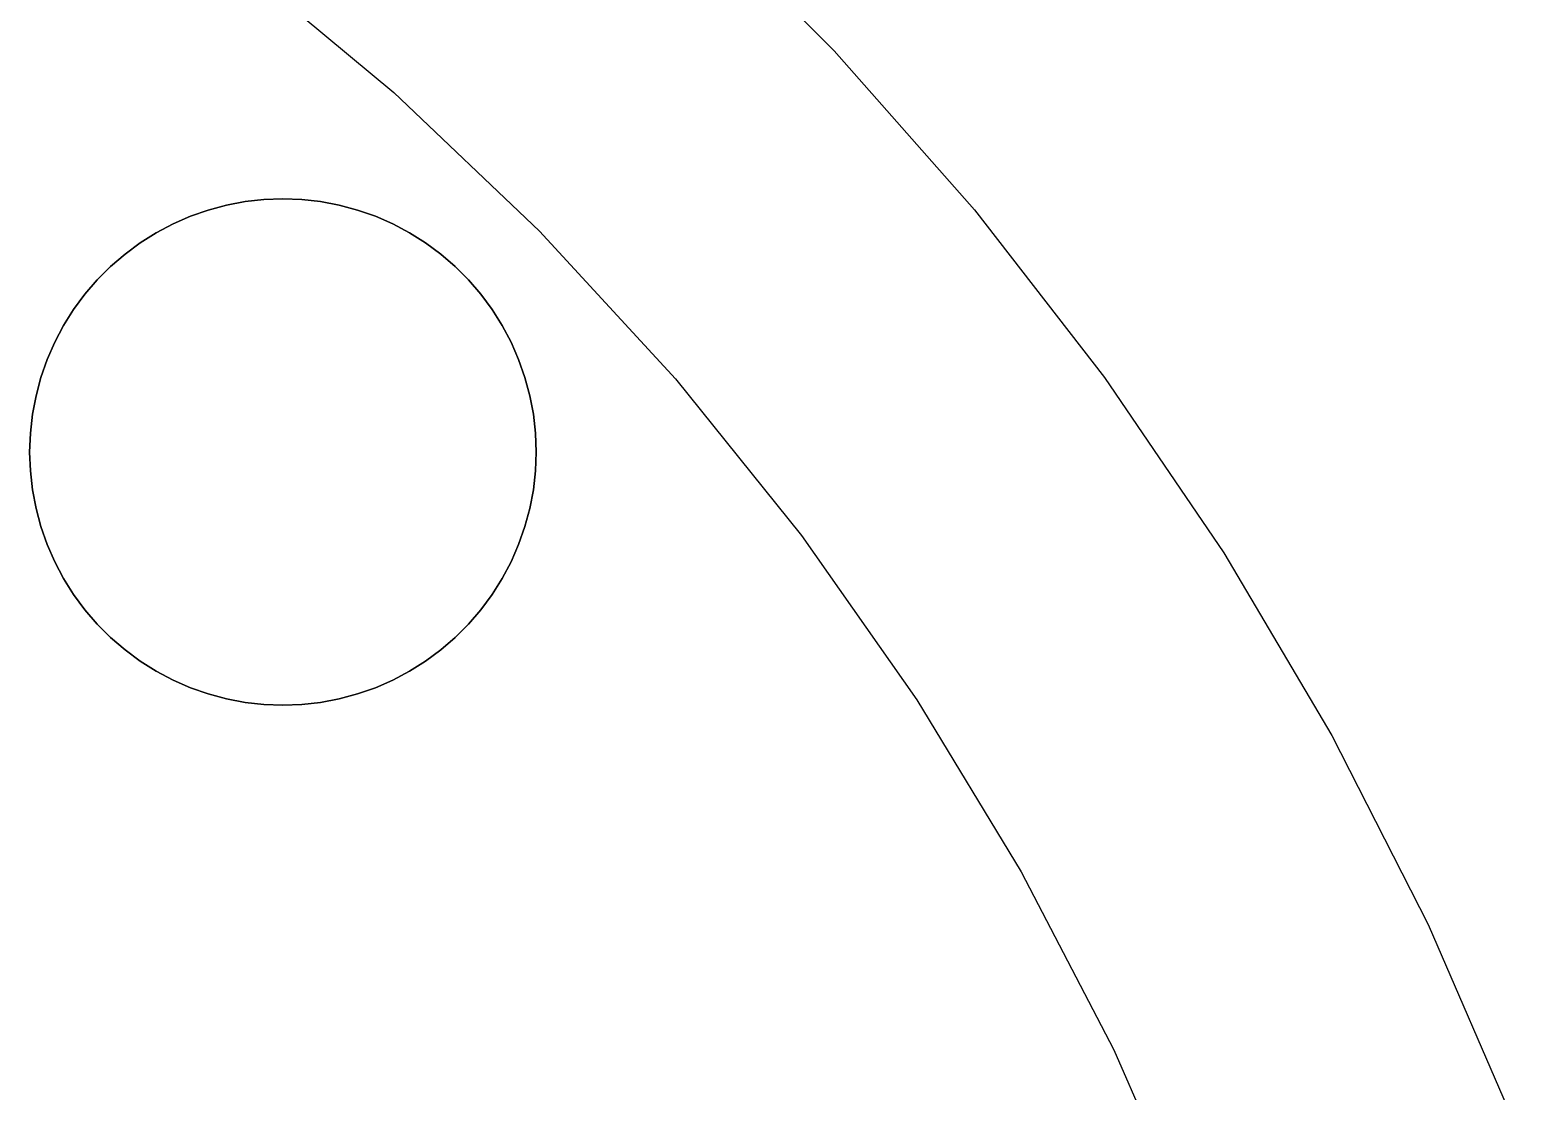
# Model space of a CAD drawing. Header units: millimetres. Extents: x 0 to 420, y 0 to 297.
# Drawn here: x 210.11 to 218.89, y 251.53 to 257.82 of the extents above; entities that cross this region are included whole.
import ezdxf

# ---------------------------------------------------------------- set-up
doc = ezdxf.new("R2010")
doc.units = ezdxf.units.MM
doc.linetypes.add('DASHED', pattern=[1.524, 1.27, -0.254])
doc.layers.add('HIDDEN', color=8, linetype='DASHED', lineweight=25)

msp = doc.modelspace()

# ---------------------------------------------------------------- linework, layer by layer
at = {"layer": 'HIDDEN'}
for points in [[(213.98419, 258.57937), (214.87262, 257.69094)], [(213.98419, 258.57937), (214.87262, 257.69094)], [(211.34908, 258.20453), (212.26369, 257.44279)], [(211.34908, 258.20453), (212.26369, 257.44279)], [(214.87262, 257.69094), (215.70351, 256.74848)], [(214.87262, 257.69094), (215.70351, 256.74848)], [(212.26369, 257.44279), (213.12596, 256.62226)], [(212.26369, 257.44279), (213.12596, 256.62226)], [(211.27317, 256.7761), (211.38339, 256.79695)], [(211.38339, 256.79695), (211.27317, 256.7761)], [(211.38339, 256.79695), (211.49486, 256.80951)], [(211.49486, 256.80951), (211.38339, 256.79695)], [(211.49486, 256.80951), (211.60696, 256.81371)], [(211.60696, 256.81371), (211.49486, 256.80951)], [(211.60696, 256.81371), (211.71905, 256.80951)], [(211.71905, 256.80951), (211.60696, 256.81371)], [(211.71905, 256.80951), (211.83052, 256.79695)], [(211.83052, 256.79695), (211.71905, 256.80951)], [(211.83052, 256.79695), (211.94074, 256.7761)], [(211.94074, 256.7761), (211.83052, 256.79695)], [(210.95613, 256.66516), (211.05894, 256.71002)], [(211.05894, 256.71002), (210.95613, 256.66516)], [(211.05894, 256.71002), (211.16482, 256.74707)], [(211.16482, 256.74707), (211.05894, 256.71002)], [(211.16482, 256.74707), (211.27317, 256.7761)], [(211.27317, 256.7761), (211.16482, 256.74707)], [(211.94074, 256.7761), (212.04909, 256.74707)], [(212.04909, 256.74707), (211.94074, 256.7761)], [(212.04909, 256.74707), (212.15497, 256.71002)], [(212.15497, 256.71002), (212.04909, 256.74707)], [(212.15497, 256.71002), (212.25778, 256.66516)], [(212.25778, 256.66516), (212.15497, 256.71002)], [(215.70351, 256.74848), (216.47359, 255.75571)], [(215.70351, 256.74848), (216.47359, 255.75571)], [(210.76198, 256.55307), (210.85696, 256.61275)], [(210.85696, 256.61275), (210.76198, 256.55307)], [(210.85696, 256.61275), (210.95613, 256.66516)], [(210.95613, 256.66516), (210.85696, 256.61275)], [(212.25778, 256.66516), (212.35696, 256.61275)], [(212.35696, 256.61275), (212.25778, 256.66516)], [(212.35696, 256.61275), (212.45194, 256.55307)], [(212.45194, 256.55307), (212.35696, 256.61275)], [(213.12596, 256.62226), (213.93211, 255.74654)], [(213.12596, 256.62226), (213.93211, 255.74654)], [(210.67172, 256.48646), (210.76198, 256.55307)], [(210.76198, 256.55307), (210.67172, 256.48646)], [(212.45194, 256.55307), (212.54219, 256.48646)], [(212.54219, 256.48646), (212.45194, 256.55307)], [(210.5867, 256.41329), (210.67172, 256.48646)], [(210.67172, 256.48646), (210.5867, 256.41329)], [(212.54219, 256.48646), (212.62721, 256.41329)], [(212.62721, 256.41329), (212.54219, 256.48646)], [(210.50738, 256.33397), (210.5867, 256.41329)], [(210.5867, 256.41329), (210.50738, 256.33397)], [(212.62721, 256.41329), (212.70653, 256.33397)], [(212.70653, 256.33397), (212.62721, 256.41329)], [(210.43421, 256.24894), (210.50738, 256.33397)], [(210.50738, 256.33397), (210.43421, 256.24894)], [(212.70653, 256.33397), (212.7797, 256.24894)], [(212.7797, 256.24894), (212.70653, 256.33397)], [(210.3676, 256.15869), (210.43421, 256.24894)], [(210.43421, 256.24894), (210.3676, 256.15869)], [(212.7797, 256.24894), (212.84631, 256.15869)], [(212.84631, 256.15869), (212.7797, 256.24894)], [(210.30792, 256.06371), (210.3676, 256.15869)], [(210.3676, 256.15869), (210.30792, 256.06371)], [(212.84631, 256.15869), (212.90599, 256.06371)], [(212.90599, 256.06371), (212.84631, 256.15869)], [(210.2555, 255.96453), (210.30792, 256.06371)], [(210.30792, 256.06371), (210.2555, 255.96453)], [(212.90599, 256.06371), (212.95841, 255.96453)], [(212.95841, 255.96453), (212.90599, 256.06371)], [(210.21065, 255.86172), (210.2555, 255.96453)], [(210.2555, 255.96453), (210.21065, 255.86172)], [(212.95841, 255.96453), (213.00327, 255.86172)], [(213.00327, 255.86172), (212.95841, 255.96453)], [(210.1736, 255.75584), (210.21065, 255.86172)], [(210.21065, 255.86172), (210.1736, 255.75584)], [(213.00327, 255.86172), (213.04031, 255.75584)], [(213.04031, 255.75584), (213.00327, 255.86172)], [(210.14456, 255.64749), (210.1736, 255.75584)], [(210.1736, 255.75584), (210.14456, 255.64749)], [(213.04031, 255.75584), (213.06935, 255.64749)], [(213.06935, 255.64749), (213.04031, 255.75584)], [(213.93211, 255.74654), (214.67863, 254.81946)], [(213.93211, 255.74654), (214.67863, 254.81946)], [(216.47359, 255.75571), (217.17981, 254.71654)], [(216.47359, 255.75571), (217.17981, 254.71654)], [(210.12371, 255.53727), (210.14456, 255.64749)], [(210.14456, 255.64749), (210.12371, 255.53727)], [(213.06935, 255.64749), (213.0902, 255.53727)], [(213.0902, 255.53727), (213.06935, 255.64749)], [(210.11115, 255.4258), (210.12371, 255.53727)], [(210.12371, 255.53727), (210.11115, 255.4258)], [(213.0902, 255.53727), (213.10276, 255.4258)], [(213.10276, 255.4258), (213.0902, 255.53727)], [(210.10696, 255.31371), (210.11115, 255.4258)], [(210.11115, 255.4258), (210.10696, 255.31371)], [(213.10276, 255.4258), (213.10696, 255.31371)], [(213.10696, 255.31371), (213.10276, 255.4258)], [(210.11115, 255.20161), (210.10696, 255.31371)], [(210.10696, 255.31371), (210.11115, 255.20161)], [(213.10696, 255.31371), (213.10276, 255.20161)], [(213.10276, 255.20161), (213.10696, 255.31371)], [(210.12371, 255.09015), (210.11115, 255.20161)], [(210.11115, 255.20161), (210.12371, 255.09015)], [(213.10276, 255.20161), (213.0902, 255.09015)], [(213.0902, 255.09015), (213.10276, 255.20161)], [(210.14456, 254.97993), (210.12371, 255.09015)], [(210.12371, 255.09015), (210.14456, 254.97993)], [(213.0902, 255.09015), (213.06935, 254.97993)], [(213.06935, 254.97993), (213.0902, 255.09015)], [(210.1736, 254.87158), (210.14456, 254.97993)], [(210.14456, 254.97993), (210.1736, 254.87158)], [(213.06935, 254.97993), (213.04031, 254.87158)], [(213.04031, 254.87158), (213.06935, 254.97993)], [(210.21065, 254.7657), (210.1736, 254.87158)], [(210.1736, 254.87158), (210.21065, 254.7657)], [(213.04031, 254.87158), (213.00327, 254.7657)], [(213.00327, 254.7657), (213.04031, 254.87158)], [(210.2555, 254.66288), (210.21065, 254.7657)], [(210.21065, 254.7657), (210.2555, 254.66288)], [(213.00327, 254.7657), (212.95841, 254.66288)], [(212.95841, 254.66288), (213.00327, 254.7657)], [(214.67863, 254.81946), (215.36224, 253.84507)], [(214.67863, 254.81946), (215.36224, 253.84507)], [(217.17981, 254.71654), (217.81938, 253.63507)], [(217.17981, 254.71654), (217.81938, 253.63507)], [(210.30792, 254.56371), (210.2555, 254.66288)], [(210.2555, 254.66288), (210.30792, 254.56371)], [(212.95841, 254.66288), (212.90599, 254.56371)], [(212.90599, 254.56371), (212.95841, 254.66288)], [(210.3676, 254.46873), (210.30792, 254.56371)], [(210.30792, 254.56371), (210.3676, 254.46873)], [(212.90599, 254.56371), (212.84631, 254.46873)], [(212.84631, 254.46873), (212.90599, 254.56371)], [(210.43421, 254.37847), (210.3676, 254.46873)], [(210.3676, 254.46873), (210.43421, 254.37847)], [(212.84631, 254.46873), (212.7797, 254.37847)], [(212.7797, 254.37847), (212.84631, 254.46873)], [(210.50738, 254.29345), (210.43421, 254.37847)], [(210.43421, 254.37847), (210.50738, 254.29345)], [(212.7797, 254.37847), (212.70653, 254.29345)], [(212.70653, 254.29345), (212.7797, 254.37847)], [(210.5867, 254.21413), (210.50738, 254.29345)], [(210.50738, 254.29345), (210.5867, 254.21413)], [(212.70653, 254.29345), (212.62721, 254.21413)], [(212.62721, 254.21413), (212.70653, 254.29345)], [(210.67172, 254.14096), (210.5867, 254.21413)], [(210.5867, 254.21413), (210.67172, 254.14096)], [(212.62721, 254.21413), (212.54219, 254.14096)], [(212.54219, 254.14096), (212.62721, 254.21413)], [(210.76198, 254.07435), (210.67172, 254.14096)], [(210.67172, 254.14096), (210.76198, 254.07435)], [(210.85696, 254.01467), (210.76198, 254.07435)], [(210.76198, 254.07435), (210.85696, 254.01467)], [(212.45194, 254.07435), (212.35696, 254.01467)], [(212.35696, 254.01467), (212.45194, 254.07435)], [(212.54219, 254.14096), (212.45194, 254.07435)], [(212.45194, 254.07435), (212.54219, 254.14096)], [(210.95613, 253.96226), (210.85696, 254.01467)], [(210.85696, 254.01467), (210.95613, 253.96226)], [(212.35696, 254.01467), (212.25778, 253.96226)], [(212.25778, 253.96226), (212.35696, 254.01467)], [(211.05894, 253.9174), (210.95613, 253.96226)], [(210.95613, 253.96226), (211.05894, 253.9174)], [(211.16482, 253.88035), (211.05894, 253.9174)], [(211.05894, 253.9174), (211.16482, 253.88035)], [(212.15497, 253.9174), (212.04909, 253.88035)], [(212.04909, 253.88035), (212.15497, 253.9174)], [(212.25778, 253.96226), (212.15497, 253.9174)], [(212.15497, 253.9174), (212.25778, 253.96226)], [(211.27317, 253.85132), (211.16482, 253.88035)], [(211.16482, 253.88035), (211.27317, 253.85132)], [(211.38339, 253.83046), (211.27317, 253.85132)], [(211.27317, 253.85132), (211.38339, 253.83046)], [(211.49486, 253.8179), (211.38339, 253.83046)], [(211.38339, 253.83046), (211.49486, 253.8179)], [(211.60696, 253.81371), (211.49486, 253.8179)], [(211.49486, 253.8179), (211.60696, 253.81371)], [(211.71905, 253.8179), (211.60696, 253.81371)], [(211.60696, 253.81371), (211.71905, 253.8179)], [(211.83052, 253.83046), (211.71905, 253.8179)], [(211.71905, 253.8179), (211.83052, 253.83046)], [(211.94074, 253.85132), (211.83052, 253.83046)], [(211.83052, 253.83046), (211.94074, 253.85132)], [(212.04909, 253.88035), (211.94074, 253.85132)], [(211.94074, 253.85132), (212.04909, 253.88035)], [(215.36224, 253.84507), (215.97996, 252.82762)], [(215.36224, 253.84507), (215.97996, 252.82762)], [(217.81938, 253.63507), (218.38979, 252.51559)], [(217.81938, 253.63507), (218.38979, 252.51559)], [(215.97996, 252.82762), (216.52909, 251.77158)], [(215.97996, 252.82762), (216.52909, 251.77158)], [(218.38979, 252.51559), (218.88878, 251.36249)], [(218.38979, 252.51559), (218.88878, 251.36249)], [(216.52909, 251.77158), (217.00722, 250.68155)], [(216.52909, 251.77158), (217.00722, 250.68155)]]:
    msp.add_lwpolyline(points, dxfattribs=at)

doc.saveas('drawing.dxf')
